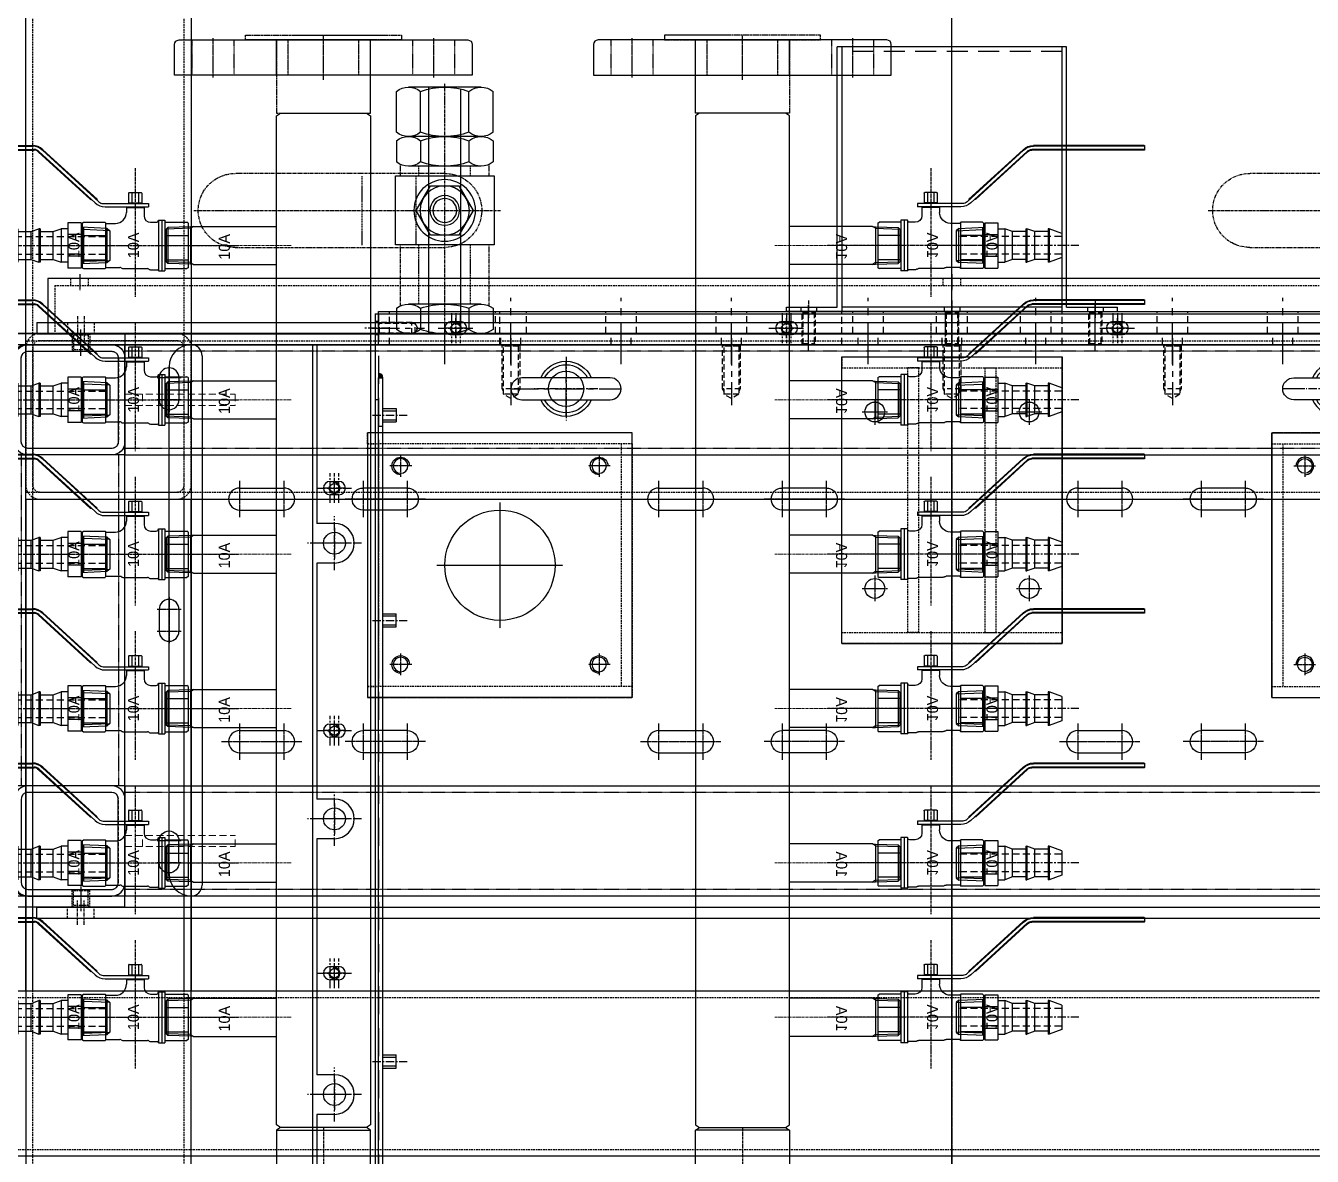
# Model space of a CAD drawing. Header units: millimetres. Extents: x -18234 to 26733, y 279 to 18488.
# Drawn here: x 6075 to 6659, y 10513 to 11025 of the extents above; entities that cross this region are included whole.
import ezdxf

# ---------------------------------------------------------------- set-up
doc = ezdxf.new("R2010")
doc.units = ezdxf.units.MM
for name, pattern in [('CENTER', [2, 1.25, -0.25, 0.25, -0.25]), ('CENTER2', [28.575, 19.05, -3.175, 3.175, -3.175]), ('DASHED', [0.75, 0.5, -0.25]), ('HIDDEN', [0.375, 0.25, -0.125]), ('HIDDEN1', [1.5, 1, -0.5]), ('HIDDEN2', [4.7625, 3.175, -1.5875]), ('HIDDENX2', [19.05, 12.7, -6.35]), ('PHANTOM', [2.5, 1.25, -0.25, 0.25, -0.25, 0.25, -0.25]), ('PHANTOMX2', [5, 2.5, -0.5, 0.5, -0.5, 0.5, -0.5])]:
    doc.linetypes.add(name, pattern=pattern)
doc.layers.add('02 숨은선', color=2, linetype='HIDDEN2', lineweight=15)
doc.layers.add('1중심선', color=1, linetype='CENTER', lineweight=18)
for name, color, linetype in [('3', 5, 'Continuous'), ('4', 102, 'Continuous'), ('44', 4, 'CENTER'), ('BALL-VALVE-1', 1, 'CENTER'), ('BALL-VALVE-2', 2, 'HIDDEN'), ('BALL-VALVE-3', 3, 'DASHED'), ('BALL-VALVE-4', 4, 'PHANTOM'), ('BALL-VALVE-5', 7, 'Continuous'), ('BALL-VALVE-8', 8, 'Continuous'), ('CEN', 1, 'CENTER'), ('CENTER', 1, 'CENTER'), ('CL', 1, 'CENTER'), ('HL', 2, 'HIDDEN'), ('PL', 5, 'PHANTOM'), ('THIN', 3, 'Continuous'), ('마크5', 254, 'Continuous')]:
    doc.layers.add(name, color=color, linetype=linetype)
doc.styles.add('H', font='')
doc.styles.get('H').set_extended_font_data('Dotum')

# ---------------------------------------------------------------- blocks, each defined once
blk = doc.blocks.new('bxcvser')
at = {"layer": 'CL', "ltscale": 0.5}
blk.add_line((17635.97, -72208.6), (17635.97, -72201.4), dxfattribs=at)
at = {"layer": 'HL', "ltscale": 3}
for p, q in [((17631.97, -72203.4), (17631.97, -72206.6)), ((17639.97, -72203.4), (17639.97, -72206.6))]:
    blk.add_line(p, q, dxfattribs=at)
blk = doc.blocks.new('A$C448D0F91')
at = {"ltscale": 0.5}
for p, q in [((820, 27), (0, 27)), ((820, 2), (820, 27)), ((0, 2), (820, 2))]:
    blk.add_line(p, q, dxfattribs=at)
at = {"layer": 'HL', "ltscale": 3}
for q in [(816.8, 27), (3.2, 5.2)]:
    blk.add_line((816.8, 5.2), q, dxfattribs=at)
for p in [(-17225.97, 72208.6), (-16830.47, 72208.6)]:
    blk.add_blockref('bxcvser', p)
blk = doc.blocks.new('A$C50693D2F')
at = {"color": 0, "linetype": 'HIDDEN', "ltscale": 10}
for p, q in [((17.3, -6.06), (17.3, -11.06)), ((18.9, -6.49), (18.9, -10.62))]:
    blk.add_line(p, q, dxfattribs=at)
for points in [[(2.3, -6.06), (2.73, -6.49), (2.73, -10.62), (2.3, -11.06)], [(2.73, -6.49), (18.9, -6.49), (20.09, -8.56), (18.9, -10.62), (2.73, -10.62)]]:
    blk.add_lwpolyline(points, dxfattribs=at)
at = {"layer": 'CENTER', "ltscale": 10}
blk.add_line((-0.7, -8.56), (23.09, -8.56), dxfattribs=at)
at = {"layer": 'THIN', "color": 0, "linetype": 'HIDDEN', "ltscale": 10}
for points in [[(2.3, -6.06), (17.3, -6.06), (18.05, -6.49)], [(18.05, -10.62), (17.3, -11.06), (2.3, -11.06)]]:
    blk.add_lwpolyline(points, dxfattribs=at)
blk = doc.blocks.new('A$C31F6685A')
at = {"color": 2}
for p, q in [((475.56, 32.96), (-44.44, 32.96)), ((-44.44, 32.96), (-44.44, 17.96)), ((475.56, 32.96), (475.56, 17.96)), ((475.56, 17.96), (-44.44, 17.96))]:
    blk.add_line(p, q, dxfattribs=at)
at = {"color": 0, "linetype": 'HIDDEN2'}
for p, q in [((-39.44, 32.96), (-39.44, 17.96)), ((10.56, 32.96), (10.56, 17.96)), ((11.06, 32.96), (11.06, 27.96)), ((20.06, 32.96), (20.06, 27.96)), ((61.06, 32.96), (61.06, 27.96)), ((70.06, 32.96), (70.06, 27.96)), ((111.06, 32.96), (111.06, 27.96)), ((120.06, 32.96), (120.06, 27.96)), ((165.56, 32.96), (165.56, 17.96)), ((173.06, 32.96), (173.06, 27.96)), ((182.06, 32.96), (182.06, 27.96)), ((211.06, 32.96), (211.06, 27.96)), ((212.56, 32.96), (212.56, 17.96)), ((218.56, 32.96), (218.56, 17.96)), ((220.06, 32.96), (220.06, 27.96)), ((249.06, 32.96), (249.06, 27.96)), ((258.06, 32.96), (258.06, 27.96)), ((265.56, 32.96), (265.56, 17.96)), ((311.06, 32.96), (311.06, 27.96)), ((320.06, 32.96), (320.06, 27.96)), ((361.06, 32.96), (361.06, 27.96)), ((370.06, 32.96), (370.06, 27.96)), ((411.06, 32.96), (411.06, 27.96)), ((420.06, 32.96), (420.06, 27.96)), ((420.56, 32.96), (420.56, 17.96)), ((470.56, 32.96), (470.56, 17.96)), ((22.56, 27.96), (8.56, 27.96)), ((8.56, 27.96), (8.56, 17.96)), ((22.56, 27.96), (22.56, 17.96)), ((72.56, 27.96), (58.56, 27.96)), ((58.56, 27.96), (58.56, 17.96)), ((72.56, 27.96), (72.56, 17.96)), ((122.56, 27.96), (108.56, 27.96)), ((108.56, 27.96), (108.56, 17.96)), ((122.56, 27.96), (122.56, 17.96)), ((184.56, 27.96), (170.56, 27.96)), ((170.56, 27.96), (170.56, 17.96)), ((184.56, 27.96), (184.56, 17.96)), ((222.56, 27.96), (208.56, 27.96)), ((208.56, 27.96), (208.56, 17.96)), ((222.56, 27.96), (222.56, 17.96)), ((260.56, 27.96), (246.56, 27.96)), ((246.56, 27.96), (246.56, 17.96)), ((260.56, 27.96), (260.56, 17.96)), ((322.56, 27.96), (308.56, 27.96)), ((308.56, 27.96), (308.56, 17.96)), ((322.56, 27.96), (322.56, 17.96)), ((372.56, 27.96), (358.56, 27.96)), ((358.56, 27.96), (358.56, 17.96)), ((372.56, 27.96), (372.56, 17.96)), ((422.56, 27.96), (408.56, 27.96)), ((408.56, 27.96), (408.56, 17.96)), ((422.56, 27.96), (422.56, 17.96))]:
    blk.add_line(p, q, dxfattribs=at)
at = {"color": 1, "linetype": 'CENTER', "ltscale": 3}
for p, q in [((-9.44, 30.04), (-9.44, 20.89)), ((140.56, 30.04), (140.56, 20.89)), ((290.56, 30.04), (290.56, 20.89)), ((440.56, 30.04), (440.56, 20.89)), ((-14.02, 25.46), (-4.87, 25.46)), ((135.98, 25.46), (145.13, 25.46)), ((285.98, 25.46), (295.13, 25.46)), ((435.98, 25.46), (445.13, 25.46))]:
    blk.add_line(p, q, dxfattribs=at)
at = {"color": 251, "linetype": 'HIDDEN', "ltscale": 10}
for points in [[(153.56, 32.96), (153.01, 32.42), (148.1, 32.42), (147.56, 32.96)], [(148.1, 18.5), (148.1, 32.42)], [(153.01, 32.42), (153.01, 18.5)], [(218.56, 32.96), (218.01, 32.42), (213.1, 32.42), (212.56, 32.96)], [(213.1, 18.5), (213.1, 32.42)], [(218.01, 32.42), (218.01, 18.5)], [(283.56, 32.96), (283.01, 32.42), (278.1, 32.42), (277.56, 32.96)], [(278.1, 18.5), (278.1, 32.42)], [(283.01, 32.42), (283.01, 18.5)], [(153.56, 17.96), (153.01, 18.5), (148.1, 18.5), (147.56, 17.96)], [(218.56, 17.96), (218.01, 18.5), (213.1, 18.5), (212.56, 17.96)], [(283.56, 17.96), (283.01, 18.5), (278.1, 18.5), (277.56, 17.96)]]:
    blk.add_lwpolyline(points, dxfattribs=at)
at = {"color": 3}
for centre in [(-9.44, 25.46), (140.56, 25.46), (290.56, 25.46), (440.56, 25.46)]:
    blk.add_circle(centre, 2.1, dxfattribs=at)
for centre in [(-9.44, 25.46), (140.56, 25.46), (290.56, 25.46), (440.56, 25.46)]:
    blk.add_arc(centre, 2.5, 344.96598, 284.59097)
at = {"layer": 'CEN', "color": 6, "linetype": 'CENTER2'}
for p, q in [((-14.44, 41.81), (-14.44, 11.77)), ((445.56, 41.81), (445.56, 11.77))]:
    blk.add_line(p, q, dxfattribs=at)
at = {"layer": 'CEN', "linetype": 'CENTER2'}
for p, q in [((15.56, 41.81), (15.56, 11.77)), ((15.56, 41.81), (15.56, 11.77)), ((65.56, 41.81), (65.56, 11.77)), ((65.56, 41.81), (65.56, 11.77)), ((115.56, 41.81), (115.56, 11.77)), ((115.56, 41.81), (115.56, 11.77)), ((177.56, 41.81), (177.56, 11.77)), ((177.56, 41.81), (177.56, 11.77)), ((215.56, 41.81), (215.56, 11.77)), ((215.56, 41.81), (215.56, 11.77)), ((253.56, 41.81), (253.56, 11.77)), ((253.56, 41.81), (253.56, 11.77)), ((315.56, 41.81), (315.56, 11.77)), ((315.56, 41.81), (315.56, 11.77)), ((365.56, 41.81), (365.56, 11.77)), ((365.56, 41.81), (365.56, 11.77)), ((415.56, 41.81), (415.56, 11.77)), ((415.56, 41.81), (415.56, 11.77)), ((-59.44, 25.46), (-29.44, 25.46))]:
    blk.add_line(p, q, dxfattribs=at)
at = {"layer": 'CENTER', "linetype": 'PHANTOMX2', "ltscale": 10}
for p, q in [((150.56, 35.96), (150.56, 14.96)), ((280.56, 35.96), (280.56, 14.96))]:
    blk.add_line(p, q, dxfattribs=at)
at = {"layer": 'THIN', "color": 251, "linetype": 'HIDDEN', "ltscale": 10}
for points in [[(147.56, 17.96), (147.56, 32.96)], [(153.56, 32.96), (153.56, 17.96)], [(212.56, 17.96), (212.56, 32.96)], [(218.56, 32.96), (218.56, 17.96)], [(277.56, 17.96), (277.56, 32.96)], [(283.56, 32.96), (283.56, 17.96)]]:
    blk.add_lwpolyline(points, dxfattribs=at)
at = {"ltscale": 10}
blk.add_blockref('A$C50693D2F', (-46.74, 34.02), dxfattribs=at)
at = {"ltscale": 10, "xscale": -1}
blk.add_blockref('A$C50693D2F', (477.85, 34.02), dxfattribs=at)
blk = doc.blocks.new('A$C1A602C20')
at = {"color": 1, "linetype": 'CENTER', "ltscale": 3}
for p, q in [((-99.84, -126.25), (-99.84, -110.32)), ((-6.84, -126.25), (-6.84, -110.32)), ((193.16, -126.25), (193.16, -110.32))]:
    blk.add_line(p, q, dxfattribs=at)
for p, q in [((-102.84, -115.52), (-96.84, -115.52)), ((-102.84, -121.52), (-102.84, -115.52)), ((-101.84, -121.52), (-101.84, -115.52)), ((-97.84, -121.52), (-97.84, -115.52)), ((-96.84, -121.52), (-96.84, -115.52)), ((-9.84, -121.52), (-9.84, -115.52)), ((-3.84, -115.52), (-9.84, -115.52)), ((-8.84, -121.52), (-8.84, -115.52)), ((-4.84, -121.52), (-4.84, -115.52)), ((-3.84, -121.52), (-3.84, -115.52)), ((190.16, -121.52), (190.16, -115.52)), ((196.16, -115.52), (190.16, -115.52)), ((191.16, -121.52), (191.16, -115.52)), ((195.16, -121.52), (195.16, -115.52)), ((196.16, -121.52), (196.16, -115.52))]:
    blk.add_line(p, q)
at = {"color": 3}
for p, q in [((503.16, -121.52), (-116.84, -121.52)), ((-116.84, -123.52), (-116.84, -121.52)), ((503.16, -123.52), (-116.84, -123.52))]:
    blk.add_line(p, q, dxfattribs=at)
at = {"color": 2, "linetype": 'HIDDEN', "ltscale": 10}
blk.add_line((-94.84, -123.52), (-94.84, -121.52), dxfattribs=at)
blk = doc.blocks.new('A$C167D01A0')
at = {"ltscale": 10}
h = blk.add_hatch(color=256, dxfattribs=at)
h.dxf.hatch_style = 1
h.paths.add_polyline_path([(-221.78, -333.87, 0.414214), (-223.78, -335.87), (-221.78, -335.87)])
at = {"color": 3}
for p, q in [((-250.78, -337.37), (-250.78, 185.63)), ((-247.28, -2.87), (-247.28, 1.13)), ((-241.28, 1.13), (-241.28, -2.87)), ((-247.28, -152.87), (-247.28, -148.87)), ((-241.28, -148.87), (-241.28, -152.87)), ((-247.28, -302.87), (-247.28, -298.87)), ((-241.28, -298.87), (-241.28, -302.87)), ((-250.78, -337.37), (427.22, -337.37)), ((-236.78, -363.87), (-236.78, -337.37)), ((-174.78, -357.87), (-174.78, -353.87)), ((-168.78, -353.87), (-168.78, -357.87)), ((-64.78, -357.87), (-64.78, -353.87)), ((-58.78, -353.87), (-58.78, -357.87)), ((45.22, -357.87), (45.22, -353.87)), ((51.22, -353.87), (51.22, -357.87)), ((-155.78, -355.87), (-155.78, -363.87)), ((-137.78, -355.87), (-137.78, -363.87)), ((-30.78, -355.87), (-30.78, -363.87)), ((-12.78, -355.87), (-12.78, -363.87)), ((94.22, -355.87), (94.22, -363.87)), ((112.22, -355.87), (112.22, -363.87)), ((-236.78, -363.87), (-155.78, -363.87)), ((-137.78, -363.87), (-30.78, -363.87)), ((-12.78, -363.87), (94.22, -363.87)), ((112.22, -363.87), (219.22, -363.87))]:
    blk.add_line(p, q, dxfattribs=at)
at = {"color": 1, "linetype": 'CENTER', "ltscale": 3}
for p, q in [((-216.78, 113.57), (-216.78, 84.69)), ((-244.28, -8.87), (-244.28, 7.13)), ((-251.03, 1.13), (-237.53, 1.13)), ((-251.03, -0.87), (-237.53, -0.87)), ((-251.03, -2.87), (-237.53, -2.87)), ((-244.28, -158.87), (-244.28, -142.87)), ((-251.03, -148.87), (-237.53, -148.87)), ((-251.03, -150.87), (-237.53, -150.87)), ((-251.03, -152.87), (-237.53, -152.87)), ((-216.78, -236.43), (-216.78, -265.31)), ((-231.22, -250.87), (-202.34, -250.87)), ((-244.28, -308.87), (-244.28, -292.87)), ((-251.03, -298.87), (-237.53, -298.87)), ((-251.03, -300.87), (-237.53, -300.87)), ((-251.03, -302.87), (-237.53, -302.87)), ((-244.28, -330.87), (-244.28, -342.37)), ((-146.78, -343.69), (-146.78, -368.05)), ((-21.78, -343.69), (-21.78, -368.05)), ((103.22, -343.69), (103.22, -368.05)), ((-171.78, -363.87), (-171.78, -347.87)), ((-61.78, -363.87), (-61.78, -347.87)), ((48.22, -363.87), (48.22, -347.87)), ((-165.03, -353.87), (-178.53, -353.87)), ((-55.03, -353.87), (-68.53, -353.87)), ((54.97, -353.87), (41.47, -353.87)), ((-165.03, -355.87), (-178.53, -355.87)), ((-165.03, -357.87), (-178.53, -357.87)), ((-134.6, -355.87), (-158.96, -355.87)), ((-55.03, -355.87), (-68.53, -355.87)), ((-55.03, -357.87), (-68.53, -357.87)), ((-9.6, -355.87), (-33.96, -355.87)), ((54.97, -355.87), (41.47, -355.87)), ((54.97, -357.87), (41.47, -357.87)), ((115.4, -355.87), (91.04, -355.87))]:
    blk.add_line(p, q, dxfattribs=at)
at = {"color": 2, "linetype": 'HIDDENX2'}
for p, q in [((-250.78, -335.87), (427.22, -335.87)), ((-247.28, -335.87), (-247.28, -337.37)), ((-241.28, -335.87), (-241.28, -337.37)), ((-211.78, -335.87), (-211.78, -337.37))]:
    blk.add_line(p, q, dxfattribs=at)
at = {"color": 3}
blk.add_circle((-216.78, -250.87), 8, dxfattribs=at)
for centre, radius, start, end in [((-244.28, 1.13), 3, 0, 180), ((-244.28, -2.87), 3, 180, 0), ((-244.28, -148.87), 3, 0, 180), ((-244.28, -152.87), 3, 180, 0), ((-244.28, -298.87), 3, 0, 180), ((-244.28, -302.87), 3, 180, 0), ((-146.78, -355.87), 9, 0, 180), ((-21.78, -355.87), 9, 0, 180), ((103.22, -355.87), 9, 0, 180), ((-171.78, -353.87), 3, 0, 180), ((-61.78, -353.87), 3, 0, 180), ((48.22, -353.87), 3, 0, 180), ((-171.78, -357.87), 3, 180, 0), ((-61.78, -357.87), 3, 180, 0), ((48.22, -357.87), 3, 180, 0)]:
    blk.add_arc(centre, radius, start, end, dxfattribs=at)
at = {"ltscale": 10}
blk.add_arc((-221.78, -335.87), 2, 90, 180, dxfattribs=at)
blk.add_blockref('A$C1A602C20', (-104.94, -212.35), dxfattribs=at)
blk = doc.blocks.new('A$C66C32B64')
at = {"ltscale": 10}
blk.add_lwpolyline([(-8.93, 5), (31.07, 5, -1), (31.07, -5), (-8.93, -5, -1)], format="xyb", close=True, dxfattribs=at)
for radius, start, end in [(12.5, 23.57818, 156.42182), (10.91, 27.27715, 152.72285), (12.5, 203.57818, 336.42182), (10.91, 207.27715, 332.72285)]:
    blk.add_arc((11.07, 0), radius, start, end, dxfattribs=at)
at = {"layer": 'CENTER', "ltscale": 10}
for p, q in [((11.07, 12.5), (11.07, -12.5)), ((-13.93, 0), (36.07, 0))]:
    blk.add_line(p, q, dxfattribs=at)
blk = doc.blocks.new('A$C0DD42144')
at = {"color": 4}
for p, q in [((57.25, 29.02), (57.25, 52.02)), ((59.25, 52.02), (57.25, 52.02)), ((59.25, 27.02), (59.25, 52.02)), ((57.25, 29.02), (-60.75, 29.02)), ((-60.75, 29.02), (-60.75, -74.98)), ((59.25, 27.02), (-60.75, 27.02)), ((57.25, 27.02), (57.25, -72.98)), ((59.25, 27.02), (59.25, -72.98)), ((-60.75, -72.98), (59.25, -72.98)), ((57.25, -74.98), (-60.75, -74.98)), ((57.25, -97.98), (57.25, -74.98)), ((59.25, -72.98), (59.25, -97.98)), ((59.25, -97.98), (57.25, -97.98))]:
    blk.add_line(p, q, dxfattribs=at)
at = {"color": 1, "linetype": 'CENTER'}
for p, q in [((54.25, 42.02, -0.22), (62.25, 42.02, 0.37)), ((54.25, -22.98, -0.22), (62.25, -22.98, 0.37)), ((54.25, -87.98, -0.22), (62.25, -87.98, 0.37))]:
    blk.add_line(p, q, dxfattribs=at)
at = {"color": 2, "linetype": 'HIDDEN2', "ltscale": 3}
for p, q in [((57.25, 45.52), (59.25, 45.52)), ((57.25, 38.52), (59.25, 38.52)), ((-58.75, 27.02), (-58.75, -72.98)), ((57.25, -19.48, -0.15), (59.25, -19.48, -0.15)), ((57.25, -26.48, -0.15), (59.25, -26.48, -0.15)), ((57.25, -84.48), (59.25, -84.48)), ((57.25, -91.48), (59.25, -91.48))]:
    blk.add_line(p, q, dxfattribs=at)
blk = doc.blocks.new('A$C53025D84')
at = {"layer": 'BALL-VALVE-1'}
for p, q in [((123.76, 60.25), (123.76, -78.79)), ((181.53, -53.51), (65.99, -53.51))]:
    blk.add_line(p, q, dxfattribs=at)
at = {"layer": 'BALL-VALVE-2'}
for p, q in [((179.64, -46.25), (67.87, -46.25)), ((178.79, -60.78), (68.72, -60.78))]:
    blk.add_line(p, q, dxfattribs=at)
at = {"layer": 'BALL-VALVE-3'}
for p, q in [((139.43, -16.1), (108.08, -16.1)), ((139.43, -40.62), (108.08, -40.62)), ((108.11, -41.78), (103.64, -41.78)), ((166.23, -41.78), (139.4, -41.78)), ((108.11, -65.25), (103.64, -65.25)), ((166.23, -65.25), (139.4, -65.25))]:
    blk.add_line(p, q, dxfattribs=at)
at = {"layer": 'BALL-VALVE-4'}
for p, q in [((108.11, -33.4), (102.83, -33.4)), ((167.03, -33.4), (139.4, -33.4)), ((108.11, -73.63), (102.83, -73.63)), ((167.03, -73.63), (139.4, -73.63))]:
    blk.add_line(p, q, dxfattribs=at)
blk.add_lwpolyline([(106.99, -53.51), (106.99, 41.49, -1), (140.52, 41.49), (140.52, -53.51, -1), (106.99, -53.51, -1)], format="xyb", dxfattribs=at)
at = {"layer": 'BALL-VALVE-5'}
for p, q in [((88.31, -31.59), (69.79, -31.59)), ((92.14, -31.59), (101.72, -31.59)), ((168.14, -31.59), (177.72, -31.59)), ((67.87, -69.97), (67.87, -37.06)), ((90.23, -69.97), (90.23, -37.06)), ((90.23, -69.97), (90.23, -37.06)), ((103.64, -69.97), (103.64, -37.06)), ((166.23, -69.97), (166.23, -37.06)), ((179.64, -69.97), (179.64, -37.06)), ((88.31, -42.55), (69.79, -42.55)), ((92.14, -42.55), (101.72, -42.55)), ((168.14, -42.55), (177.72, -42.55)), ((88.31, -64.48), (69.79, -64.48)), ((92.14, -64.48), (101.72, -64.48)), ((168.14, -64.48), (177.72, -64.48)), ((88.31, -75.44), (69.79, -75.44)), ((92.14, -75.44), (101.72, -75.44)), ((168.14, -75.44), (177.72, -75.44))]:
    blk.add_line(p, q, dxfattribs=at)
for points in [[(108.11, -75.87), (139.4, -75.87), (139.4, -31.16), (108.11, -31.16)], [(123.76, -66.41), (134.92, -59.96), (134.92, -47.06), (123.76, -40.62), (112.59, -47.06), (112.59, -59.96)]]:
    blk.add_lwpolyline(points, close=True, dxfattribs=at)
for radius in [13.97, 11.17, 6.71]:
    blk.add_circle((123.76, -53.51), radius, dxfattribs=at)
for centre, radius, start, end in [((76.66, -37.07), 8.79, 141.42508, 218.57492), ((81.44, -37.07), 8.79, 321.42508, 38.57492), ((99.01, -37.07), 8.79, 141.42508, 218.57492), ((94.85, -37.07), 8.79, 321.42508, 38.57492), ((175.01, -37.07), 8.79, 141.42508, 218.57492), ((170.85, -37.07), 8.79, 321.42508, 38.57492), ((100.19, -53.51), 32.32, 160.16384, 199.83616), ((57.91, -53.51), 32.32, 340.16384, 19.83616), ((122.54, -53.51), 32.32, 160.16384, 199.83616), ((71.32, -53.51), 32.32, 340.16384, 19.83616), ((198.54, -53.51), 32.32, 160.16384, 199.83616), ((147.32, -53.51), 32.32, 340.16384, 19.83616), ((76.66, -69.96), 8.79, 141.42508, 218.57492), ((81.44, -69.96), 8.79, 321.42508, 38.57492), ((99.01, -69.96), 8.79, 141.42508, 218.57492), ((94.85, -69.96), 8.79, 321.42508, 38.57492), ((175.01, -69.96), 8.79, 141.42508, 218.57492), ((170.85, -69.96), 8.79, 321.42508, 38.57492)]:
    blk.add_arc(centre, radius, start, end, dxfattribs=at)
at = {"layer": 'BALL-VALVE-8'}
blk.add_circle((123.76, -53.51), 5.42, dxfattribs=at)
blk = doc.blocks.new('A$C37081A5B')
at = {"color": 0, "linetype": 'HIDDEN', "ltscale": 10}
for p, q in [((7.83, 14.29), (7.83, 6.29)), ((10.33, 13.61), (10.33, 6.97))]:
    blk.add_line(p, q, dxfattribs=at)
for points in [[(-12.17, 14.29), (-11.5, 13.61), (-11.5, 6.97), (-12.17, 6.29)], [(-11.5, 13.61), (10.33, 13.61), (12.24, 10.29), (10.33, 6.97), (-11.5, 6.97)]]:
    blk.add_lwpolyline(points, dxfattribs=at)
at = {"layer": 'CENTER', "ltscale": 10}
blk.add_line((-15.17, 10.29), (15.24, 10.29), dxfattribs=at)
at = {"layer": 'THIN', "color": 0, "linetype": 'HIDDEN', "ltscale": 10}
for points in [[(-12.17, 14.29), (7.83, 14.29), (9, 13.61)], [(9, 6.97), (7.83, 6.29), (-12.17, 6.29)]]:
    blk.add_lwpolyline(points, dxfattribs=at)
blk = doc.blocks.new('A$C70F418C0')
at = {"color": 2}
for p, q in [((-650, 580), (-650, 0)), ((-650, 0), (0, 0))]:
    blk.add_line(p, q, dxfattribs=at)
at = {"color": 1, "linetype": 'CENTER', "ltscale": 3}
for p, q in [((-585, 14.58), (-585, 5.42)), ((-560, 17), (-560, 3)), ((-475, 14.58), (-475, 5.42)), ((-435, 17), (-435, 3)), ((-365, 14.58), (-365, 5.42)), ((-310, 17), (-310, 3)), ((-580.42, 10), (-589.58, 10)), ((-567, 10), (-553, 10)), ((-470.42, 10), (-479.58, 10)), ((-442, 10), (-428, 10)), ((-360.42, 10), (-369.58, 10)), ((-317, 10), (-303, 10))]:
    blk.add_line(p, q, dxfattribs=at)
at = {"color": 3}
for centre in [(-585, 10), (-475, 10), (-365, 10)]:
    blk.add_circle(centre, 2.1, dxfattribs=at)
at = {"color": 2}
for centre in [(-560, 10), (-435, 10), (-310, 10)]:
    blk.add_circle(centre, 5, dxfattribs=at)
for centre in [(-585, 10), (-475, 10), (-365, 10)]:
    blk.add_arc(centre, 2.5, 255.40903, 195.03402)
at = {"ltscale": 10}
for p in [(-637.83, 379.71), (-637.83, 279.71), (-637.83, 179.71), (-637.83, 79.71)]:
    blk.add_blockref('A$C37081A5B', p, dxfattribs=at)
blk = doc.blocks.new('A$C00750D76')
at = {"ltscale": 10}
for name, p in [('A$C167D01A0', (236.78, -214.13)), ('A$C0DD42144', (-74.25, -267.02))]:
    blk.add_blockref(name, p, dxfattribs=at)
blk.add_blockref('A$C70F418C0', (650, -580))
at = {"ltscale": 10, "rotation": 270}
for name, p in [('A$C31F6685A', (-32.96, -74.44)), ('A$C66C32B64', (20, -103.93))]:
    blk.add_blockref(name, p, dxfattribs=at)
at = {"ltscale": 10, "xscale": -1}
for name, p, rotation in [('A$C53025D84', (-184.64, -113.51), 180), ('A$C66C32B64', (20, -476.07), 270), ('A$C53025D84', (-184.64, -573.51), 180)]:
    blk.add_blockref(name, p, dxfattribs=dict(at, rotation=rotation))
blk = doc.blocks.new('RCWAEREW4WRTFE')
blk.add_line((-586.05, -10464.07), (-586.05, -10506.77))
blk.add_lwpolyline([(-584.84, -10465.97), (-586.05, -10464.07), (-603.89, -10464.07, 0.892272), (-603.89, -10506.77), (-586.05, -10506.77), (-584.84, -10504.87)], format="xyb", close=True)
at = {"layer": 'CENTER'}
blk.add_line((-584.84, -10485.42), (-622.94, -10485.42), dxfattribs=at)
blk = doc.blocks.new('A$C42802DEA')
for p, q in [((0.14, 45.77), (0.46, 55.97)), ((16.1, 56.77), (1.2, 56.77)), ((17.16, 45.77), (16.84, 55.97)), ((0, 44.33), (0.14, 45.77)), ((0, 44.33), (0, 6.77)), ((17.16, 45.77), (0.14, 45.77)), ((17.3, 44.33), (17.16, 45.77)), ((17.3, 44.33), (17.3, 6.77)), ((0, 6.77), (17.3, 6.77))]:
    blk.add_line(p, q)
at = {"layer": '1중심선'}
blk.add_line((8.65, 59.38), (8.65, 0), dxfattribs=at)
at = {"layer": '3'}
for p, q in [((0.46, 55.97), (1.2, 56.77)), ((16.84, 55.97), (0.46, 55.97)), ((16.84, 55.97), (16.1, 56.77))]:
    blk.add_line(p, q, dxfattribs=at)
at = {"layer": '4'}
for p, q in [((0.85, 45.77), (1.2, 56.77)), ((16.45, 45.77), (16.1, 56.77)), ((0.85, 45.77), (0, 44.33)), ((16.45, 45.77), (17.3, 44.33))]:
    blk.add_line(p, q, dxfattribs=at)
blk = doc.blocks.new('ASFSFSA')
blk.add_blockref('A$C42802DEA', (3027.06, -4148.87))
at = {"insert": (3029.27, -4116.01), "char_height": 5, "width": 22.7607, "attachment_point": 1, "style": 'H'}
blk.add_mtext('10A', dxfattribs=at)
blk = doc.blocks.new('BA-10S')
for p, q in [((-97, 45.1), (-97, 43.4)), ((-97, 45), (-46.61, 45)), ((-97, 43.5), (-45.81, 43.5)), ((-96.8, 45.3), (-46.61, 45.3)), ((-96.8, 43.2), (-45.81, 43.2)), ((-43.94, 42.45), (-20.41, 20.93)), ((-43.74, 42.67), (-18.18, 19.3)), ((-42.12, 43.2), (-16.57, 19.83)), ((-41.92, 43.42), (-17.32, 20.93)), ((-3, 23.7), (-3, 19)), ((-2.7, 24), (2.7, 24)), ((-1.5, 24), (-1.5, 19.3)), ((1.5, 24), (1.5, 19.3)), ((3, 23.7), (3, 19)), ((-14.5, 19), (6, 19)), ((-3, 19.3), (3, 19.3)), ((6, 19), (6, 17.5)), ((-13.69, 17.5), (6, 17.5)), ((-4, 17.5), (-4, 15)), ((-4, 17.2), (4, 17.2)), ((4, 17.5), (4, 13.5)), ((-24, 10.07), (-23.43, 10.5)), ((-24, 10.07), (-24, -10.07)), ((-23.43, 10.5), (-13.7, 10.5)), ((-13.5, 10.3), (-13.5, 10.2)), ((-13.5, 10.3), (-13.5, -10.3)), ((-13.3, 10), (-9, 10)), ((7, 10.5), (9.5, 10.5)), ((10.5, 11.5), (13.5, 11.5)), ((10.5, 11.5), (10.5, -11.5)), ((12, 11.5), (12, -11.5)), ((13.5, 11.5), (13.5, -11.5)), ((13.5, 10.5), (23.43, 10.5)), ((24, 10.07), (23.43, 10.5)), ((24, 10.07), (24, -10.07)), ((-24, 4.5), (-13.5, 4.5)), ((13.5, 4.5), (24, 4.5)), ((-24, -6.5), (-13.5, -6.5)), ((-24, -10.07), (-23.43, -10.5)), ((-23.43, -10.5), (-13.7, -10.5)), ((-13.3, -10), (-6.96, -10)), ((-6.45, -10.14), (-6.08, -10.36)), ((-5.57, -10.5), (5.6, -10.5)), ((6.17, -10.68), (6.38, -10.82)), ((6.95, -11), (10, -11)), ((10.5, -11.5), (13.5, -11.5)), ((13.5, -6.5), (24, -6.5)), ((13.5, -10.5), (23.43, -10.5)), ((24, -10.07), (23.43, -10.5))]:
    blk.add_line(p, q)
for centre, radius, start, end in [((-96.8, 45.1), 0.2, 90, 180), ((-96.8, 43.4), 0.2, 180, 270), ((-46.61, 38.5), 6.8, 46.35538, 90), ((-46.61, 38.5), 6.5, 46.35538, 90), ((-45.81, 40.5), 3, 46.35538, 90), ((-45.81, 40.5), 2.7, 46.35538, 90), ((-2.7, 23.7), 0.3, 90, 180), ((2.7, 23.7), 0.3, 360, 90), ((-20.14, 21.32), 0.474, 235.74532, 296.64734), ((-13.69, 24), 6.5, 226.35538, 270), ((12.9, 19.92), 30.25, 178.09352, 178.84557), ((-14.5, 22), 3, 226.35538, 270), ((-9, 15), 5, 270, 0), ((7, 13.5), 3, 180, 270), ((-13.7, 10.3), 0.2, 0, 90), ((-13.3, 10.2), 0.2, 180, 270), ((9.5, 11.5), 1, 270, 0), ((-13.7, -10.3), 0.2, 270, 0), ((-13.3, -10.2), 0.2, 90, 180), ((-6.96, -11), 1, 59.20053, 90), ((-5.57, -9.5), 1, 239.20053, 270), ((5.6, -11.5), 1, 55.45362, 90), ((6.95, -10), 1, 235.45362, 270), ((10, -11.5), 0.5, 0, 90)]:
    blk.add_arc(centre, radius, start, end)
at = {"layer": 'CENTER'}
for p, q in [((0, 35.04), (0, -23.24)), ((-40.44, 0), (47, 0))]:
    blk.add_line(p, q, dxfattribs=at)
blk = doc.blocks.new('A$C77996F6E')
blk.add_blockref('BA-10S', (97, 23.24))
blk = doc.blocks.new('ASFASFFFF')
at = {"rotation": 270}
blk.add_blockref('A$C77996F6E', (3012.47, -3981.1), dxfattribs=at)
at = {"insert": (3029.91, -4074.78), "char_height": 5, "width": 22.7607, "attachment_point": 1, "style": 'H'}
blk.add_mtext('10A', dxfattribs=at)
blk = doc.blocks.new('A$C58A02667')
at = {"color": 1, "linetype": 'CENTER', "ltscale": 3}
blk.add_line((10.25, 62.82), (10.25, 0), dxfattribs=at)
for p, q in [((4.75, 55.08), (2.65, 49.31)), ((15.75, 55.08), (4.75, 55.08)), ((15.75, 55.08), (17.85, 49.31)), ((2.65, 49.31), (2.65, 48.81)), ((17.85, 49.31), (2.65, 49.31)), ((17.85, 48.81), (2.65, 48.81)), ((3.95, 48.81), (3.95, 42.81)), ((16.55, 48.81), (16.55, 42.81)), ((17.85, 49.31), (17.85, 48.81)), ((3.95, 42.81), (2.65, 39.24)), ((3.95, 42.81), (16.55, 42.81)), ((16.55, 42.81), (17.85, 39.24)), ((17.85, 39.24), (2.65, 39.24)), ((2.65, 38.73), (2.65, 39.24)), ((17.85, 38.73), (2.65, 38.73)), ((17.85, 38.73), (2.65, 38.73)), ((3.95, 38.73), (3.95, 32.73)), ((16.55, 38.73), (16.55, 32.73)), ((17.85, 38.73), (17.85, 39.24)), ((3.95, 32.73), (2.65, 29.16)), ((3.95, 32.73), (16.55, 32.73)), ((16.55, 32.73), (17.85, 29.16)), ((0, 20.08), (0, 26.08)), ((20.5, 26.08), (0, 26.08)), ((17.85, 29.16), (2.65, 29.16)), ((2.65, 26.08), (2.65, 29.16)), ((5.34, 20.08), (5.34, 26.08)), ((15.16, 20.08), (15.16, 26.08)), ((17.85, 26.08), (17.85, 29.16)), ((20.5, 20.08), (20.5, 26.08)), ((20.5, 20.08), (0, 20.08)), ((2, 20.08), (2.5, 8.3)), ((18.5, 20.08), (2, 20.08)), ((18, 8.3), (18.5, 20.08)), ((3.5, 7.08), (2.5, 8.3)), ((2.5, 8.3), (18, 8.3)), ((16.96, 7.08), (3.5, 7.08)), ((18, 8.3), (16.96, 7.08))]:
    blk.add_line(p, q)
at = {"color": 2, "linetype": 'HIDDEN2'}
for p, q in [((6.05, 55.08), (6.25, 54.88)), ((6.25, 54.88), (6.25, 7.08)), ((14.45, 55.08), (14.25, 54.88)), ((14.25, 54.88), (14.25, 7.08))]:
    blk.add_line(p, q, dxfattribs=at)
at = {"color": 3}
for p, q in [((3.07, 19.08), (2, 20.08)), ((18.46, 19.08), (2.04, 19.08)), ((3.07, 19.08), (3.5, 7.08)), ((16.96, 7.08), (17.43, 19.08)), ((18.5, 20.08), (17.43, 19.08))]:
    blk.add_line(p, q, dxfattribs=at)
blk = doc.blocks.new('ASFDASFS')
blk.add_blockref('A$C58A02667', (2960.23, -4050.81))
at = {"insert": (2964.73, -4024.95), "char_height": 5, "width": 22.7607, "attachment_point": 1, "style": 'H'}
blk.add_mtext('10A', dxfattribs=at)
blk = doc.blocks.new('A$C33E11796')
for name, p in [('ASFASFFFF', (-3012.47, 4148.87)), ('ASFDASFS', (-2947.24, 4126)), ('ASFSFSA', (-3012.47, 4148.87))]:
    blk.add_blockref(name, p)
blk = doc.blocks.new('A$C782951C8')
at = {"layer": '44'}
for points in [[(47, 100.2), (50, 100.2), (50, 0), (47, 0)], [(0, 19.85), (47, 19.85), (47, 80.35), (0, 80.35)]]:
    blk.add_lwpolyline(points, close=True, dxfattribs=at)
blk = doc.blocks.new('A$C63697C70')
at = {"ltscale": 0.5}
for p, q in [((2, 135), (2, 0)), ((16, 135), (2, 135)), ((18, 2), (18, 133)), ((2, 88.85), (18, 88.85)), ((2, 46.15), (18, 46.15)), ((2, 0), (16, 0))]:
    blk.add_line(p, q, dxfattribs=at)
for centre, start, end in [((16, 133), 0, 90), ((16, 2), 270, 0)]:
    blk.add_arc(centre, 2, start, end, dxfattribs=at)
at = {"layer": 'CL', "ltscale": 0.5}
for p, q in [((1, 117.5), (19, 117.5)), ((0, 67.5), (20, 67.5)), ((1, 17.5), (19, 17.5))]:
    blk.add_line(p, q, dxfattribs=at)
at = {"layer": 'HL', "ltscale": 0.5}
for p, q in [((2, 127), (18, 127)), ((2, 108), (18, 108)), ((2, 27), (18, 27)), ((2, 8), (18, 8))]:
    blk.add_line(p, q, dxfattribs=at)
at = {"layer": 'PL', "ltscale": 0.5}
for p, q in [((2, 83.5), (18, 83.5)), ((2, 51.5), (18, 51.5))]:
    blk.add_line(p, q, dxfattribs=at)
blk = doc.blocks.new('A$C430456F7')
at = {"color": 5}
for p, q in [((38.1, 86.95), (39.31, 88.85)), ((39.31, 88.85), (496.89, 88.85)), ((496.89, 88.85), (498.1, 86.95)), ((38.1, 48.05), (38.1, 86.95)), ((498.1, 86.95), (498.1, 48.05)), ((39.31, 46.15), (38.1, 48.05)), ((498.1, 48.05), (496.89, 46.15)), ((496.89, 46.15), (39.31, 46.15))]:
    blk.add_line(p, q, dxfattribs=at)
at = {"ltscale": 0.5, "xscale": -1, "rotation": 180}
blk.add_blockref('A$C63697C70', (513.27, 135), dxfattribs=at)
at = {"layer": '마크5'}
for name, p in [('A$C33E11796', (64.86, 82.08)), ('A$C33E11796', (134.86, 82.08)), ('A$C33E11796', (204.86, 82.08)), ('A$C33E11796', (274.86, 82.08)), ('A$C33E11796', (344.86, 82.08)), ('A$C33E11796', (414.86, 82.08)), ('RCWAEREW4WRTFE', (622.94, 10552.92))]:
    blk.add_blockref(name, p, dxfattribs=at)
at = {"layer": '마크5', "xscale": 0.7057851236616769, "yscale": 0.7057851236616769, "zscale": 0.7057851236616769}
blk.add_blockref('A$C782951C8', (498.1, 32.14), dxfattribs=at)
blk = doc.blocks.new('A$C23E41205')
for p, q in [((8.2, 13.2), (28.2, 13.2)), ((8.2, 3.2), (28.2, 3.2))]:
    blk.add_line(p, q)
for centre, start, end in [((8.2, 8.2), 90, 270), ((28.2, 8.2), 270, 90)]:
    blk.add_arc(centre, 5, start, end)
at = {"layer": 'CL', "ltscale": 0.5}
for p, q in [((8.2, 16.4), (8.2, 0)), ((28.2, 16.4), (28.2, 0)), ((0, 8.2), (36.4, 8.2))]:
    blk.add_line(p, q, dxfattribs=at)
blk = doc.blocks.new('A$C0DEC26A1')
for p, q in [((10, 250), (700, 250)), ((0, 10), (0, 240)), ((700, 0), (10, 0))]:
    blk.add_line(p, q)
for centre, start, end in [((10, 240), 90, 180), ((10, 10), 180, 270)]:
    blk.add_arc(centre, 10, start, end)
for p in [(23.8, 171.8), (213.8, 171.8), (403.8, 171.8), (23.8, 61.8), (213.8, 61.8), (403.8, 61.8)]:
    blk.add_blockref('A$C23E41205', p)
at = {"xscale": -1}
for p in [(116.2, 171.8), (306.2, 171.8), (496.2, 171.8), (116.2, 61.8), (306.2, 61.8), (496.2, 61.8)]:
    blk.add_blockref('A$C23E41205', p, dxfattribs=at)
blk = doc.blocks.new('hjgf')
at = {"color": 2, "linetype": 'HIDDEN1'}
for p, q in [((3842.93, -26209.36), (3842.93, -26204.36)), ((3854.93, -26209.36), (3854.93, -26204.36))]:
    blk.add_line(p, q, dxfattribs=at)
at = {"color": 1, "linetype": 'CENTER'}
for p, q in [((3847.43, -26212.36), (3847.43, -26201.36)), ((3850.43, -26212.36), (3850.43, -26201.36))]:
    blk.add_line(p, q, dxfattribs=at)
blk = doc.blocks.new('qwrsdgfsdfg')
for p, q in [((3038.93, -26209.36), (3038.93, -26204.36)), ((3038.93, -26204.36), (3868.93, -26204.36)), ((3038.93, -26209.36), (3868.93, -26209.36))]:
    blk.add_line(p, q)
at = {"xscale": -1}
blk.add_blockref('hjgf', (6907.87, 0), dxfattribs=at)
blk = doc.blocks.new('erwttew')
blk.add_blockref('qwrsdgfsdfg', (0, 0))
blk = doc.blocks.new('asdfasfsaf')
at = {"ltscale": 0.5}
for p, q in [((146035.57, 26838.89), (146035.57, 26688.89)), ((146085.57, 26838.89), (146035.57, 26838.89)), ((146085.57, 26688.89), (146085.57, 26838.89)), ((146085.57, 26688.89), (146035.57, 26688.89))]:
    blk.add_line(p, q, dxfattribs=at)
at = {"layer": 'HL', "ltscale": 0.5}
for p, q in [((146038.57, 26838.89), (146038.57, 26688.89)), ((146082.57, 26838.89), (146082.57, 26688.89))]:
    blk.add_line(p, q, dxfattribs=at)
blk = doc.blocks.new('sdfgsdgsdfgs')
for p, q in [((5802.11, -24414.26), (5764.11, -24414.26)), ((5802.11, -24417.26), (5764.11, -24417.26)), ((5758.11, -24420.26), (5758.11, -24458.26)), ((5761.11, -24420.26), (5761.11, -24458.26)), ((5805.11, -24458.26), (5805.11, -24420.26)), ((5808.11, -24458.26), (5808.11, -24420.26)), ((5764.11, -24461.26), (5802.11, -24461.26)), ((5764.11, -24464.26), (5802.11, -24464.26))]:
    blk.add_line(p, q)
for centre, radius, start, end in [((5764.11, -24420.26), 6, 90, 180), ((5764.11, -24420.26), 3, 90, 180), ((5802.11, -24420.26), 6, 0, 90), ((5802.11, -24420.26), 3, 0, 90), ((5764.11, -24458.26), 6, 180, 270), ((5764.11, -24458.26), 3, 180, 270), ((5802.11, -24458.26), 6, 270, 0), ((5802.11, -24458.26), 3, 270, 0)]:
    blk.add_arc(centre, radius, start, end)
blk = doc.blocks.new('SDFGSFGD')
at = {"ltscale": 0.5}
for p, q in [((133133.74, -4724.9), (133133.74, -4714.9)), ((133142.74, -4724.9), (133142.74, -4714.9))]:
    blk.add_line(p, q, dxfattribs=at)
for centre, start, end in [((133138.24, -4714.9), 0, 180), ((133138.24, -4724.9), 180, 0)]:
    blk.add_arc(centre, 4.5, start, end, dxfattribs=at)
at = {"layer": 'CL', "ltscale": 0.5}
for p, q in [((133138.24, -4730.4), (133138.24, -4709.4)), ((133132.74, -4714.9), (133143.74, -4714.9)), ((133132.74, -4724.9), (133143.74, -4724.9))]:
    blk.add_line(p, q, dxfattribs=at)
blk = doc.blocks.new('A$C6B8A2D91')
at = {"color": 2, "linetype": 'HIDDEN2', "ltscale": 0.5}
for p, q in [((44, 50), (6, 50)), ((44, 47), (6, 47)), ((0, 44), (0, 6)), ((3, 44), (3, 6)), ((47, 6), (47, 44)), ((50, 6), (50, 44)), ((6, 3), (44, 3)), ((6, 0), (44, 0))]:
    blk.add_line(p, q, dxfattribs=at)
for centre, radius, start, end in [((6, 44), 6, 90, 180), ((6, 44), 3, 90, 180), ((44, 44), 6, 0, 90), ((44, 44), 3, 0, 90), ((6, 6), 6, 180, 270), ((6, 6), 3, 180, 270), ((44, 6), 6, 270, 0), ((44, 6), 3, 270, 0)]:
    blk.add_arc(centre, radius, start, end, dxfattribs=at)
blk = doc.blocks.new('sdfgsdggfsd')
at = {"ltscale": 0.5}
for p, q in [((5362.3, -28935.68), (5362.3, -28695.68)), ((5367.3, -28690.68), (5442.3, -28690.68)), ((5442.3, -28940.68), (5367.3, -28940.68))]:
    blk.add_line(p, q, dxfattribs=at)
blk.add_line((5447.3, -28935.68), (5447.3, -28695.68))
for centre, start, end in [((5367.3, -28695.68), 90, 180), ((5367.3, -28935.68), 180, 270), ((5442.3, -28935.68), 270, 0)]:
    blk.add_arc(centre, 5, start, end, dxfattribs=at)
blk.add_arc((5442.3, -28695.68), 5, 0, 90)
for name, p in [('A$C6B8A2D91', (5397.3, -28740.68)), ('SDFGSFGD', (-127760.93, -24095.78)), ('SDFGSFGD', (-127760.93, -24200.78))]:
    blk.add_blockref(name, p)
at = {"xscale": -1, "rotation": 180}
for name, p in [('SDFGSFGD', (-127760.93, -33430.58)), ('A$C6B8A2D91', (5397.3, -28890.68))]:
    blk.add_blockref(name, p, dxfattribs=at)
blk = doc.blocks.new('xcvbxccvcvxb')
at = {"ltscale": 0.5}
for p, q in [((5808.11, -24464.26), (5808.11, -24414.26)), ((5808.11, -24414.26), (6558.11, -24414.26)), ((5808.11, -24414.26), (5808.11, -24464.26)), ((6558.11, -24464.26), (5808.11, -24464.26))]:
    blk.add_line(p, q, dxfattribs=at)
at = {"layer": 'HL', "ltscale": 0.5}
for p, q in [((6558.11, -24417.26), (5808.11, -24417.26)), ((6558.11, -24461.26), (5808.11, -24461.26))]:
    blk.add_line(p, q, dxfattribs=at)
blk = doc.blocks.new('A$C6E781C67')
at = {"layer": 'CL', "ltscale": 0.5}
blk.add_line((12, 4), (0, 4), dxfattribs=at)
at = {"layer": 'HL', "ltscale": 3}
for p, q in [((2, 8), (2.68, 7.32)), ((2, 8), (10, 8)), ((2.68, 7.32), (2.68, 0.68)), ((2.68, 7.32), (9.33, 7.32)), ((9.33, 7.32), (10, 8)), ((9.33, 7.32), (9.33, 0.68)), ((2, 0), (2.68, 0.68)), ((2.68, 0.68), (9.33, 0.68)), ((9.33, 0.68), (10, 0)), ((2, 0), (10, 0))]:
    blk.add_line(p, q, dxfattribs=at)
blk = doc.blocks.new('KHJGJKHL')
for p, q in [((4307.19, -26257.16), (4307.19, -26252.16)), ((4307.19, -26252.16), (4357.19, -26252.16)), ((4307.19, -26257.16), (4357.19, -26257.16)), ((4357.19, -26257.16), (4357.19, -26252.16))]:
    blk.add_line(p, q)
at = {"rotation": 90}
blk.add_blockref('A$C6E781C67', (4331.18, -26259.16), dxfattribs=at)
blk = doc.blocks.new('A$C37F07295')
for p, q in [((0, 0), (0, 5)), ((0, 5), (50, 5)), ((0, 0), (50, 0)), ((8, 0), (8, 5)), ((50, 0), (50, 5))]:
    blk.add_line(p, q)
at = {"color": 2, "linetype": 'HIDDEN1'}
blk.add_line((20, 0), (20, 5), dxfattribs=at)
blk = doc.blocks.new('A$C1B8E391E')
at = {"rotation": 180}
for name, p in [('KHJGJKHL', (4357.18, -25995.16)), ('sdfgsdggfsd', (5447.3, -28683.68))]:
    blk.add_blockref(name, p, dxfattribs=at)
at = {"xscale": -1, "rotation": 180}
for name in ['sdfgsdgsdfgs', 'xcvbxccvcvxb']:
    blk.add_blockref(name, (-5758.12, -24207.26), dxfattribs=at)
for name, p in [('asdfasfsaf', (-146035.57, -26631.89)), ('sdfgsdgsdfgs', (-5758.12, 24471.26)), ('xcvbxccvcvxb', (-5758.12, 24471.26))]:
    blk.add_blockref(name, p)
at = {"xscale": -1}
blk.add_blockref('KHJGJKHL', (4357.18, 26259.16), dxfattribs=at)
at = {"layer": '02 숨은선', "xscale": -1, "rotation": 180}
blk.add_blockref('A$C37F07295', (50, 234.5), dxfattribs=at)
at = {"layer": '02 숨은선'}
blk.add_blockref('A$C37F07295', (50, 29.5), dxfattribs=at)
blk = doc.blocks.new('A$C050622A2')
at = {"rotation": 90.00000000000001}
blk.add_blockref('A$C430456F7', (249.85, 0), dxfattribs=at)
at = {"xscale": -1}
for name, p, rotation in [('A$C430456F7', (304.85, 0), 270), ('erwttew', (-2986.58, -25806.26), 180)]:
    blk.add_blockref(name, p, dxfattribs=dict(at, rotation=rotation))
at = {"color": 0}
blk.add_blockref('A$C1B8E391E', (42.35, 136.1), dxfattribs=at)
for name, p in [('A$C0DEC26A1', (112.35, 143.1)), ('erwttew', (-2986.58, 26342.46))]:
    blk.add_blockref(name, p)
blk = doc.blocks.new('56WERWT')
at = {"ltscale": 0.5}
for p, q in [((208553.36, 12985.34), (207713.36, 12985.34)), ((207713.36, 12910.34), (208553.36, 12910.34))]:
    blk.add_line(p, q, dxfattribs=at)
at = {"layer": 'HL', "ltscale": 3}
for p, q in [((207713.36, 12982.14), (208553.36, 12982.14)), ((207713.36, 12913.54), (208553.36, 12913.54))]:
    blk.add_line(p, q, dxfattribs=at)
blk = doc.blocks.new('875654')
at = {"layer": 'HL', "ltscale": 3}
for p, q in [((237346.1, 2606.34), (237283.9, 2606.34)), ((237346.1, 2603.14), (237283.9, 2603.14)), ((237277.5, 2599.94), (237277.5, 2537.74)), ((237280.7, 2599.94), (237280.7, 2537.74)), ((237349.3, 2537.74), (237349.3, 2599.94)), ((237352.5, 2537.74), (237352.5, 2599.94)), ((237283.9, 2534.54), (237346.1, 2534.54)), ((237283.9, 2531.34), (237346.1, 2531.34))]:
    blk.add_line(p, q, dxfattribs=at)
for centre, radius, start, end in [((237283.9, 2599.94), 6.4, 90, 180), ((237283.9, 2599.94), 3.2, 90, 180), ((237346.1, 2599.94), 6.4, 0, 90), ((237346.1, 2599.94), 3.2, 0, 90), ((237283.9, 2537.74), 6.4, 180, 270), ((237283.9, 2537.74), 3.2, 180, 270), ((237346.1, 2537.74), 6.4, 270, 0), ((237346.1, 2537.74), 3.2, 270, 0)]:
    blk.add_arc(centre, radius, start, end, dxfattribs=at)
blk = doc.blocks.new('T7ETT')
at = {"ltscale": 0.5}
for p, q in [((208158.87, 18593.09), (206535.87, 18593.09)), ((208158.87, 18593.09), (208158.87, 18518.09)), ((206535.87, 18518.09), (208158.87, 18518.09))]:
    blk.add_line(p, q, dxfattribs=at)
at = {"layer": 'HL', "ltscale": 3}
for p, q in [((206535.87, 18589.89), (208158.87, 18589.89)), ((206535.87, 18521.29), (208158.87, 18521.29))]:
    blk.add_line(p, q, dxfattribs=at)
blk = doc.blocks.new('T7WERRR')
at = {"ltscale": 0.5}
blk.add_circle((209733.01, 15880.5), 4.5, dxfattribs=at)
at = {"layer": 'CL', "ltscale": 0.5}
for p, q in [((209733.01, 15886.31), (209733.01, 15874.7)), ((209727.2, 15880.5), (209738.81, 15880.5))]:
    blk.add_line(p, q, dxfattribs=at)
blk = doc.blocks.new('563RR')
at = {"ltscale": 0.5}
for p, q in [((209510.14, 15769.84), (209510.14, 15899.84)), ((209510.14, 15899.84), (209610.14, 15899.84)), ((209610.14, 15769.84), (209610.14, 15899.84)), ((209510.14, 15769.84), (209610.14, 15769.84))]:
    blk.add_line(p, q, dxfattribs=at)
for p in [(-207.86, -5.67), (-137.86, -5.67), (-207.86, -85.67), (-137.86, -85.67)]:
    blk.add_blockref('T7WERRR', p)
blk = doc.blocks.new('tyuwrw')
at = {"layer": 'HL', "ltscale": 3}
for p, q in [((112793.45, -29542.54), (112793.45, -29537.54)), ((112793.45, -29537.54), (112913.45, -29537.54)), ((112913.45, -29542.54), (112913.45, -29537.54)), ((112793.45, -29542.54), (112913.45, -29542.54))]:
    blk.add_line(p, q, dxfattribs=at)
blk = doc.blocks.new('tyww')
at = {"layer": 'HL', "ltscale": 3}
for p, q in [((113147.49, -29537.54), (113047.49, -29537.54)), ((113047.49, -29542.54), (113047.49, -29537.54)), ((113147.49, -29542.54), (113147.49, -29537.54)), ((113147.49, -29542.54), (113047.49, -29542.54))]:
    blk.add_line(p, q, dxfattribs=at)
blk = doc.blocks.new('y8ort')
at = {"extrusion": (0, 0, -1), "zscale": -1}
blk.add_blockref('563RR', (-321869.06, -44682.26), dxfattribs=at)
at = {"color": 6, "xscale": -1}
for name, p, rotation in [('tyww', (-788.57, -58324.96), 180), ('tyuwrw', (141866.46, -141700.87), 270)]:
    blk.add_blockref(name, p, dxfattribs=dict(at, rotation=rotation))
at = {"color": 6, "rotation": 90}
blk.add_blockref('tyuwrw', (82751.38, -141700.87), dxfattribs=at)
at = {"color": 6}
blk.add_blockref('tyww', (-788.57, 630.12), dxfattribs=at)
blk = doc.blocks.new('ertrwe4')
at = {"ltscale": 0.5}
blk.add_circle((209026.13, 18920.69), 3.32, dxfattribs=at)
at = {"color": 1, "ltscale": 0.5}
blk.add_arc((209026.13, 18920.69), 4, 270, 180, dxfattribs=at)
at = {"layer": 'CL', "ltscale": 0.5}
for p, q in [((209026.13, 18925.69), (209026.13, 18915.69)), ((209021.13, 18920.69), (209031.13, 18920.69))]:
    blk.add_line(p, q, dxfattribs=at)
blk = doc.blocks.new('4ywrw')
at = {"ltscale": 0.5}
for p, q in [((113870.22, -29255.1), (113750.22, -29255.1)), ((113750.22, -29255.1), (113750.22, -29375.1)), ((113870.22, -29375.1), (113870.22, -29255.1)), ((113870.22, -29375.1), (113750.22, -29375.1))]:
    blk.add_line(p, q, dxfattribs=at)
blk.add_circle((113810.22, -29315.1), 25, dxfattribs=at)
at = {"layer": 'CL', "ltscale": 0.5}
for p, q in [((113810.22, -29286.58), (113810.22, -29343.62)), ((113781.7, -29315.1), (113838.74, -29315.1))]:
    blk.add_line(p, q, dxfattribs=at)
at = {"extrusion": (0, 0, -1), "zscale": -1}
for p in [(-322791.35, -48190.78), (-322881.35, -48190.78), (-322791.35, -48280.78), (-322881.35, -48280.78)]:
    blk.add_blockref('ertrwe4', p, dxfattribs=at)
blk = doc.blocks.new('ertygtew')
at = {"layer": 'HL', "ltscale": 3}
for p, q in [((113479.21, -29543.54), (113479.21, -29538.54)), ((113589.21, -29538.54), (113479.21, -29538.54)), ((113589.21, -29543.54), (113589.21, -29538.54)), ((113589.21, -29543.54), (113479.21, -29543.54))]:
    blk.add_line(p, q, dxfattribs=at)
blk = doc.blocks.new('r6urue')
at = {"layer": 'HL', "ltscale": 3}
for p, q in [((114018.68, -29543.54), (114018.68, -29538.54)), ((114138.68, -29538.54), (114018.68, -29538.54)), ((114138.68, -29543.54), (114138.68, -29538.54)), ((114138.68, -29543.54), (114018.68, -29543.54))]:
    blk.add_line(p, q, dxfattribs=at)
blk = doc.blocks.new('ytutrt')
at = {"ltscale": 0.5}
blk.add_circle((311315.48, 30955.12), 25, dxfattribs=at)
at = {"layer": 'CL', "ltscale": 0.5}
for p, q in [((311315.48, 30983.25), (311315.48, 30926.98)), ((311287.35, 30955.12), (311343.61, 30955.12))]:
    blk.add_line(p, q, dxfattribs=at)
blk = doc.blocks.new('etqrq')
at = {"ltscale": 0.5}
blk.add_line((114594.04, -28822.84), (115444.04, -28822.84), dxfattribs=at)
at = {"layer": 'CL', "ltscale": 0.5}
for p, q in [((115019.04, -28812.84), (115019.04, -29636.84)), ((114969.04, -28833.34), (114969.04, -28963.34)), ((115069.04, -28833.34), (114969.04, -28833.34)), ((115069.04, -28963.34), (115069.04, -28833.34)), ((114754.04, -28867.84), (114874.04, -28867.84)), ((114874.04, -28867.84), (114874.04, -28987.84)), ((115164.04, -28867.84), (115284.04, -28867.84)), ((115164.04, -28987.84), (115164.04, -28867.84)), ((115284.04, -28867.84), (115284.04, -28987.84)), ((114969.04, -28963.34), (115069.04, -28963.34)), ((114874.04, -28987.84), (114754.04, -28987.84)), ((115284.04, -28987.84), (115164.04, -28987.84))]:
    blk.add_line(p, q, dxfattribs=at)
at = {"xscale": -1}
blk.add_blockref('ytutrt', (426539.51, -59882.96), dxfattribs=at)
blk = doc.blocks.new('TUIQEWQ')
at = {"color": 6}
for name, p in [('etqrq', (-2298.15, 717.19)), ('y8ort', (411.96, 666.26)), ('4ywrw', (-1294.33, 1104.44)), ('r6urue', (-1562.8, 1387.88))]:
    blk.add_blockref(name, p, dxfattribs=at)
at = {"color": 6, "xscale": -1}
for name, p in [('4ywrw', (226736.1, 1104.44)), ('r6urue', (227004.56, 1387.88))]:
    blk.add_blockref(name, p, dxfattribs=at)
at = {"color": 6}
for name, p, rotation in [('ertygtew', (83032.34, -141744.86), 90), ('ertygtew', (83442.34, -141744.86), 90.00000000000001), ('r6urue', (227004.56, -57809.2), 180)]:
    blk.add_blockref(name, p, dxfattribs=dict(at, rotation=rotation))
at = {"color": 6, "xscale": -1}
for name, p, rotation in [('ertygtew', (142409.42, -141744.86), 270), ('r6urue', (-1562.8, -57809.2), 180)]:
    blk.add_blockref(name, p, dxfattribs=dict(at, rotation=rotation))
blk = doc.blocks.new('5tu4t')
at = {"color": 1}
blk.add_blockref('TUIQEWQ', (4181.97, 5013.84), dxfattribs=at)
at = {"extrusion": (0, 0, -1), "zscale": -1}
blk.add_blockref('56WERWT', (-325036.21, -36077.16), dxfattribs=at)
at = {"color": 0, "extrusion": (0, 0, -1), "zscale": -1}
blk.add_blockref('875654', (-354600.35, -25698.16), dxfattribs=at)
at = {"extrusion": (0, 0, -1), "zscale": -1, "rotation": 90}
blk.add_blockref('T7ETT', (-98729.75, -231325.68), dxfattribs=at)
blk = doc.blocks.new('rtuyawda')
at = {"ltscale": 0.5}
for p, q in [((202390.39, 31638.9), (204600.39, 31638.9)), ((204600.39, 31563.9), (202390.39, 31563.9))]:
    blk.add_line(p, q, dxfattribs=at)
at = {"layer": 'HL', "ltscale": 3}
for p, q in [((202390.39, 31635.9), (204600.39, 31635.9)), ((202390.39, 31566.9), (204600.39, 31566.9))]:
    blk.add_line(p, q, dxfattribs=at)
blk = doc.blocks.new('6ertwstw')
at = {"ltscale": 0.5}
for p, q in [((205552.73, 30724.74), (205552.73, 31324.74)), ((205627.73, 31324.74), (205627.73, 30724.74)), ((205552.73, 30724.74), (205627.73, 30724.74))]:
    blk.add_line(p, q, dxfattribs=at)
at = {"layer": 'HL', "ltscale": 3}
for p, q in [((205555.93, 30724.74), (205555.93, 31324.74)), ((205624.53, 30724.74), (205624.53, 31324.74))]:
    blk.add_line(p, q, dxfattribs=at)
blk = doc.blocks.new('rtyfgdhdghfh')
at = {"color": 0}
for name, p in [('6ertwstw', (-196504.67, -122967.45)), ('rtuyawda', (-194787.33, -123881.61))]:
    blk.add_blockref(name, p, dxfattribs=at)
blk = doc.blocks.new('sdafasfdasdfasffasdfas')
blk.add_blockref('rtyfgdhdghfh', (-2972.857, 102830.483))
at = {"color": 6, "xscale": -1}
blk.add_blockref('5tu4t', (123398.061, 33977.592), dxfattribs=at)

msp = doc.modelspace()

# ---------------------------------------------------------------- linework, layer by layer
msp.add_line((6495.208, 6516.135), (6495.208, 12768.739))

# ---------------------------------------------------------------- block references
msp.add_blockref('A$C050622A2', (6027.858, 10487.676))
for name, p, rotation in [('A$C00750D76', (6785.208, 10880.776), 270), ('A$C448D0F91', (6905.208, 10912.777), 180)]:
    msp.add_blockref(name, p, dxfattribs=dict(rotation=rotation))

# ---------------------------------------------------------------- next in the draw order: block references
msp.add_blockref('sdafasfdasdfasffasdfas', (0, 0))

doc.saveas('drawing.dxf')
